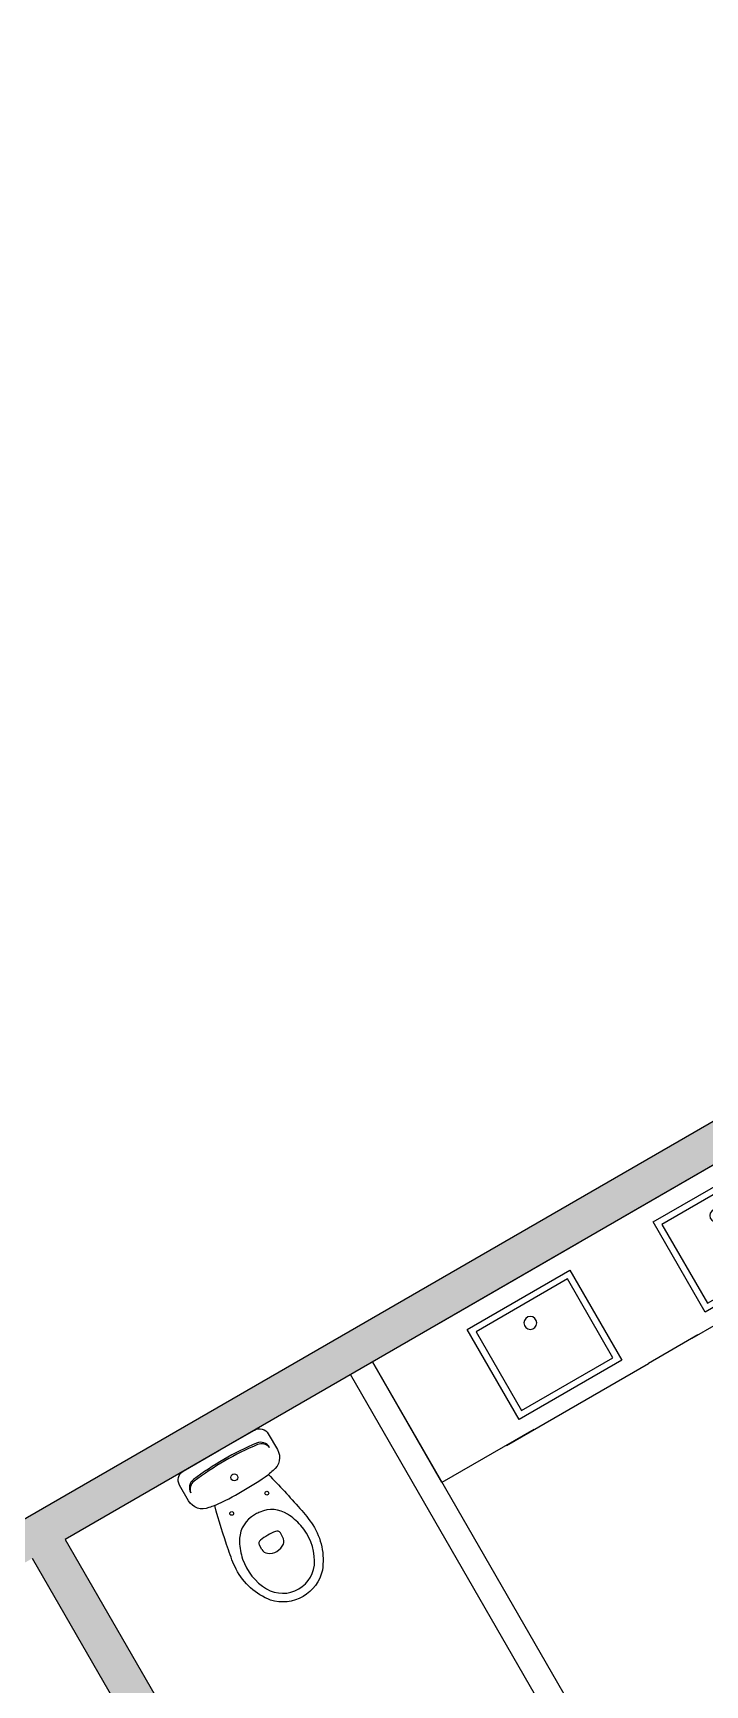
# Model space of a CAD drawing. Header units: metres. Extents: x 1769 to 3632, y 809 to 2652.
# Drawn here: x 2732.03 to 2734.68, y 1805.65 to 1812.17 of the extents above; entities that cross this region are included whole.
import ezdxf

# ---------------------------------------------------------------- set-up
doc = ezdxf.new("R2010")
doc.units = ezdxf.units.M
doc.header["$LTSCALE"] = 10
for name, color, linetype in [('A-ELEV0', 7, 'Continuous'), ('A-FURN-FIXD', 8, 'Continuous'), ('A-WALL', 6, 'Continuous'), ('A-WALL-PATT', 8, 'Continuous')]:
    doc.layers.add(name, color=color, linetype=linetype)

# ---------------------------------------------------------------- blocks, each defined once
blk = doc.blocks.new('SAPLS501')
at = {"layer": 'A-FURN-FIXD', "ltscale": 0.01}
for p, q in [((-0.3238, 0), (0.3238, 0)), ((-0.2136, -0.1013), (0.2029, -0.1013)), ((-0.2136, -0.4609), (-0.2136, -0.1013)), ((0.2029, -0.1013), (0.2029, -0.4609)), ((0.2029, -0.4609), (-0.2136, -0.4609)), ((0.3238, -0.55), (-0.3238, -0.55))]:
    blk.add_line(p, q, dxfattribs=at)
blk.add_lwpolyline([(0.2283, -0.0759), (-0.239, -0.0759), (-0.239, -0.4863), (0.2283, -0.4863)], close=True, dxfattribs=at)
blk.add_circle((0, -0.1784), 0.0254, dxfattribs=at)
blk = doc.blocks.new('vvv')
at = {"layer": 'A-FURN-FIXD', "ltscale": 0.01}
for p, q in [((320.633, 362.1916), (320.6219, 362.1916)), ((320.633, 362.1916), (320.644, 362.1916)), ((320.585, 361.8086), (320.585, 361.8287)), ((320.681, 361.8086), (320.681, 361.8287))]:
    blk.add_line(p, q, dxfattribs=at)
blk.add_lwpolyline([(320.47, 361.8736, -0.0164), (320.5106, 362.052, -0.014244), (320.4869, 362.0565, -0.379899), (320.4305, 362.12), (320.4305, 362.1916, -0.414214), (320.4705, 362.2316), (320.633, 362.2316), (320.7955, 362.2316, -0.414214), (320.8355, 362.1916), (320.8355, 362.12, -0.379899), (320.779, 362.0565, -0.014244), (320.7554, 362.052, -0.0164), (320.796, 361.8736, -0.034533), (320.808, 361.7917, -0.180901), (320.7511, 361.6187, -0.210568), (320.633, 361.5666, -0.210568), (320.5149, 361.6187, -0.180901), (320.458, 361.7917, -0.034533)], format="xyb", close=True, dxfattribs=at)
for centre, radius in [((320.633, 362.1096), 0.0135), ((320.633, 362.1096), 0.0135), ((320.553, 361.9916), 0.0075), ((320.713, 361.9916), 0.0075)]:
    blk.add_circle(centre, radius, dxfattribs=at)
for centre, radius, start, end in [((320.4935, 362.1429), 0.04, 96.27189, 180), ((320.4928, 362.1358), 0.04, 96.21414, 169.75716), ((320.633, 361.0311), 1.1536, 90.00081, 97.20302), ((320.633, 361.0342), 1.1575, 90.00079, 97.14086), ((320.633, 361.0342), 1.1575, 82.85914, 89.99921), ((320.633, 361.0311), 1.1536, 82.79698, 89.99919), ((320.7725, 362.1429), 0.04, 0, 83.72811), ((320.7731, 362.1358), 0.04, 10.24284, 83.78586), ((320.633, 363.4506), 1.404, 264.99864, 270), ((320.633, 363.4506), 1.404, 270, 275.00136), ((320.626, 361.8256), 0.1156, 96.24191, 152.59732), ((320.633, 361.7616), 0.18, 90, 96.24191), ((320.633, 361.7616), 0.18, 83.75809, 90), ((320.64, 361.8256), 0.1156, 27.40268, 83.75809), ((320.7453, 361.7638), 0.25, 152.59732, 168.38048), ((320.6, 361.8287), 0.015, 96.64916, 180), ((320.633, 361.5456), 0.3, 90, 96.64916), ((320.633, 361.5456), 0.3, 83.35084, 90), ((320.666, 361.8287), 0.015, 0, 83.35084), ((320.5207, 361.7638), 0.25, 11.61952, 27.40268), ((320.712, 361.7706), 0.216, 168.38048, 209.11615), ((320.615, 361.8086), 0.03, 180, 233.1301), ((320.633, 361.8326), 0.06, 233.1301, 270), ((320.633, 361.8326), 0.06, 270, 306.8699), ((320.651, 361.8086), 0.03, 306.8699, 0), ((320.554, 361.7706), 0.216, 330.88385, 11.61952), ((320.633, 361.7266), 0.1256, 209.11615, 270), ((320.633, 361.7266), 0.1256, 270, 330.88385)]:
    blk.add_arc(centre, radius, start, end, dxfattribs=at)
blk = doc.blocks.new('RPA')
at = {"layer": 'A-WALL-PATT'}
h = blk.add_hatch(color=256, dxfattribs=at)
h.dxf.hatch_style = 1
h.paths.add_polyline_path([(2745.8002, 1813.5639), (2743.2763, 1813.5639), (2743.2763, 1813.7139), (2745.8002, 1813.7139), (2745.8002, 1815.7426), (2743.4263, 1815.7426), (2743.4263, 1814.5096), (2743.2763, 1814.5096), (2743.2763, 1815.8926), (2760.67, 1815.8926), (2760.67, 1815.7426), (2749.0388, 1815.7418), (2749.0388, 1815.7418), (2749.0383, 1813.793), (2748.8883, 1813.793), (2748.8888, 1815.7418), (2745.9502, 1815.7426), (2745.9502, 1812.1924), (2748.8888, 1812.1918), (2748.8883, 1812.843), (2749.0383, 1812.843), (2749.0388, 1812.0418), (2748.1409, 1812.0424), (2748.1409, 1810.9145), (2747.9909, 1810.9145), (2747.9909, 1812.0424), (2745.9502, 1812.0424), (2745.9502, 1811.4424), (2745.8002, 1811.4424)])
at = {"layer": 'A-FURN-FIXD', "ltscale": 0.01}
blk.add_line((2751.6054, 1815.1919), (2751.3801, 1815.1919), dxfattribs=at)
blk.add_lwpolyline([(2750.8574, 1815.1919), (2750.439, 1815.1919), (2750.439, 1815.7419)], dxfattribs=at)
at = {"layer": 'A-WALL'}
blk.add_lwpolyline([(2743.2763, 1815.8926), (2760.67, 1815.8926), (2760.67, 1815.7426), (2749.0388, 1815.7418), (2749.0388, 1815.7418), (2749.0388, 1815.7418), (2749.0383, 1813.793), (2748.8883, 1813.793), (2748.8888, 1815.7418)], dxfattribs=at)
at = {"layer": 'A-WALL', "ltscale": 0.01}
blk.add_lwpolyline([(2750.339, 1815.7419), (2750.439, 1815.7419), (2750.439, 1813.7919), (2750.339, 1813.7919)], close=True, dxfattribs=at)
at = {"layer": 'A-FURN-FIXD', "ltscale": 0.01}
blk.add_blockref('vvv', (2429.1061, 1453.5102), dxfattribs=at)
at = {"layer": 'A-FURN-FIXD', "ltscale": 0.01, "xscale": -1, "rotation": 359.9998656945896}
for p in [(2751.0563, 1815.7419), (2751.9039, 1815.7419)]:
    blk.add_blockref('SAPLS501', p, dxfattribs=at)

msp = doc.modelspace()

# ---------------------------------------------------------------- block references
at = {"layer": 'A-ELEV0', "ltscale": 0.01, "rotation": 29.99800635700696}
msp.add_blockref('RPA', (1259.184, -1140.7268), dxfattribs=at)

doc.saveas('drawing.dxf')
